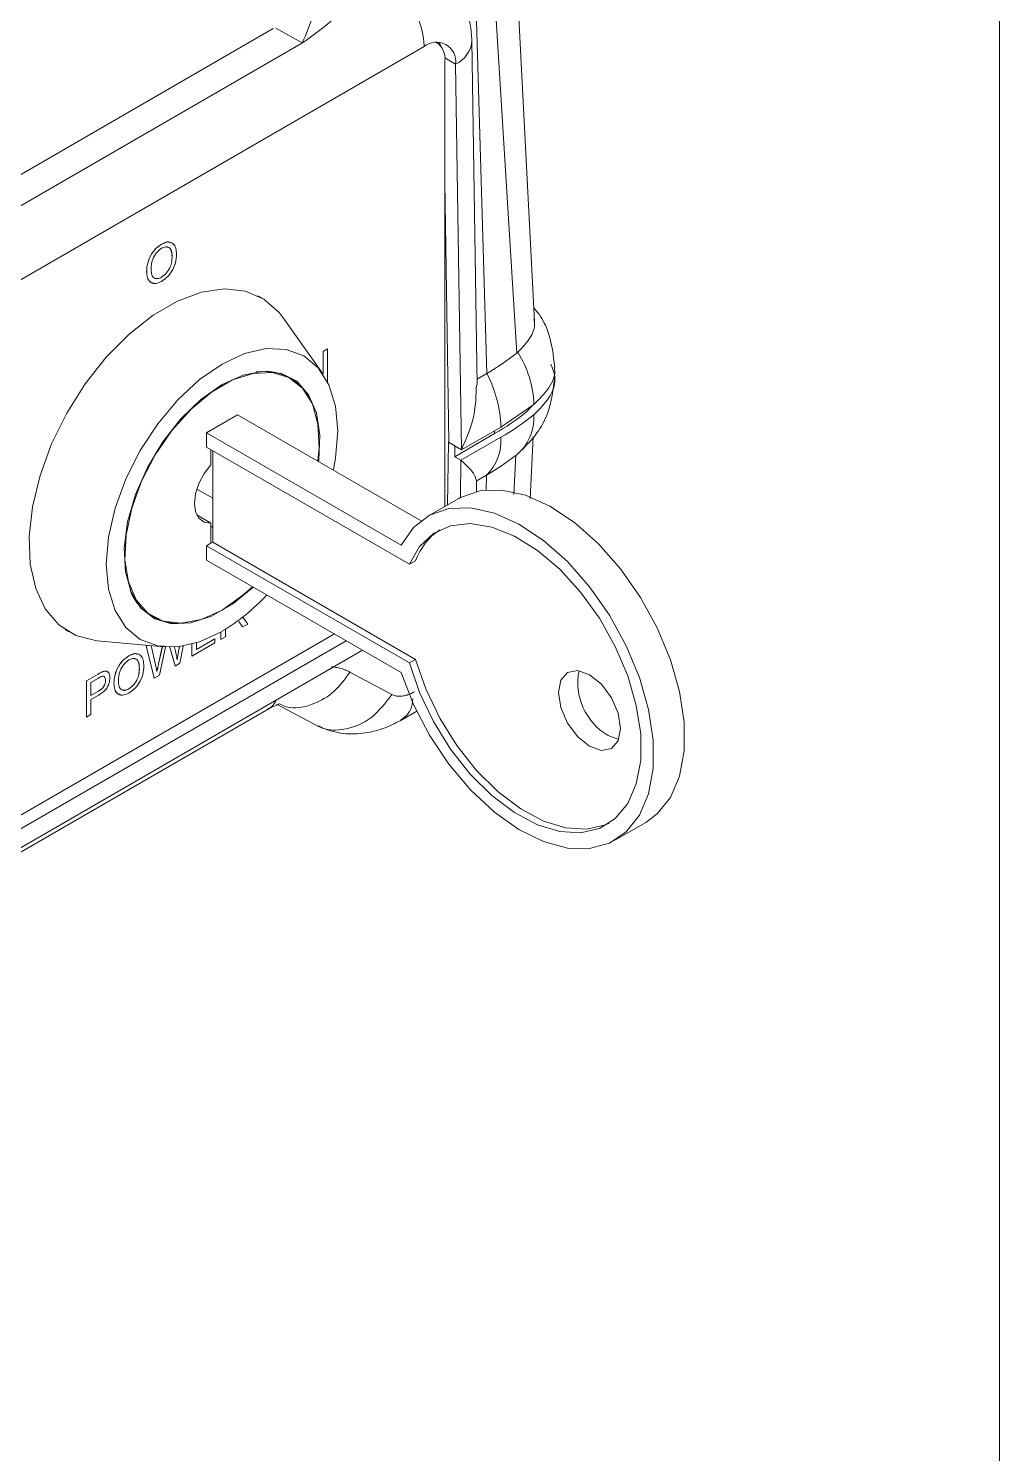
# Model space of a CAD drawing. Header units: inches. Extents: x 0.2 to 38.3, y 0.1 to 29.6.
# Drawn here: x 36.125 to 38.306, y 15.483 to 18.682 of the extents above; entities that cross this region are included whole.
import ezdxf

# ---------------------------------------------------------------- set-up
doc = ezdxf.new("R2010")
doc.units = ezdxf.units.IN
doc.header["$LTSCALE"] = 3.5
doc.header["$MEASUREMENT"] = 0

msp = doc.modelspace()

# ---------------------------------------------------------------- linework, layer by layer
at = {"color": 7, "linetype": 'Continuous', "lineweight": 0}
msp.add_line((38.3056, 0.1245), (38.3056, 29.5771), dxfattribs=at)
at = {"color": 7, "linetype": 'Continuous', "lineweight": 15}
for p, q in [((37.2615, 18.0242), (37.2166, 18.889)), ((37.2213, 17.9531), (37.1691, 18.8013)), ((37.1544, 17.9078), (37.1286, 18.7755)), ((36.6741, 18.6821), (31.8456, 15.8947)), ((36.7398, 18.6501), (36.6803, 18.6828)), ((37.1325, 17.8814), (37.1207, 18.6549)), ((31.6304, 15.5339), (37.0134, 18.6414)), ((36.7404, 18.6497), (31.7835, 15.7882)), ((36.7404, 18.6497), (36.7398, 18.6501)), ((37.0601, 17.6091), (37.0601, 18.6093)), ((37.0841, 18.602), (37.0973, 17.7361)), ((37.069, 17.7541), (37.0601, 18.3369)), ((36.4238, 18.198), (36.4238, 18.1981)), ((36.4474, 18.1697), (36.4473, 18.1697)), ((36.3903, 18.1357), (36.3902, 18.1357)), ((36.4238, 18.1236), (36.4237, 18.1237)), ((36.6487, 18.0772), (36.6402, 18.0821)), ((36.7843, 17.9089), (36.6971, 18.0324)), ((36.7864, 17.9572), (36.7963, 17.963)), ((36.7864, 17.9572), (36.7964, 17.9629)), ((36.7864, 17.906), (36.7864, 17.9572)), ((36.7864, 17.9572), (36.7864, 17.9572)), ((36.7864, 17.9059), (36.7864, 17.9572)), ((36.7964, 17.9629), (36.7963, 17.963)), ((36.7964, 17.9629), (36.7964, 17.8888)), ((37.2238, 17.9552), (37.2213, 17.9531)), ((37.1323, 17.8951), (37.1544, 17.9078)), ((36.7635, 17.8365), (36.7629, 17.838)), ((37.1857, 17.7872), (37.2599, 17.8378)), ((37.2436, 17.8216), (37.256, 17.8352)), ((36.5247, 17.7744), (36.5943, 17.8145)), ((37.0064, 17.5766), (36.5943, 17.8145)), ((36.9618, 17.522), (36.5247, 17.7744)), ((36.5247, 17.7744), (36.5247, 17.7422)), ((37.082, 17.7207), (37.1716, 17.7725)), ((37.0961, 17.7126), (37.1857, 17.7643)), ((37.0973, 17.7361), (37.1857, 17.7872)), ((37.2513, 17.6258), (37.2586, 17.7651)), ((36.5247, 17.7422), (36.9803, 17.4792)), ((36.5344, 17.7024), (36.5344, 17.7366)), ((36.5386, 17.7342), (36.5386, 17.5287)), ((37.0661, 17.6125), (37.0682, 17.7536)), ((37.0682, 17.7536), (37.069, 17.7541)), ((37.0682, 17.7536), (37.0823, 17.7454)), ((37.0823, 17.7454), (37.082, 17.7207)), ((37.0823, 17.7454), (37.0832, 17.7459)), ((37.0832, 17.7443), (37.0973, 17.7361)), ((37.082, 17.7207), (37.0961, 17.7126)), ((37.0961, 17.7126), (37.0948, 17.6291)), ((37.1536, 17.6792), (37.1306, 17.6659)), ((37.1309, 17.6427), (37.1313, 17.6698)), ((36.5386, 17.6273), (36.5029, 17.6479)), ((37.0914, 17.6272), (37.0218, 17.587)), ((36.503, 17.5899), (36.5344, 17.5718)), ((36.5344, 17.5263), (36.5344, 17.5718)), ((36.5344, 17.5644), (36.5386, 17.5619)), ((36.5247, 17.5207), (36.5344, 17.5263)), ((36.5247, 17.5207), (36.5247, 17.4886)), ((36.9803, 17.2577), (36.5247, 17.5207)), ((36.5344, 17.5263), (36.5386, 17.5287)), ((36.9942, 17.2657), (36.5386, 17.5287)), ((36.5247, 17.4886), (36.9618, 17.2362)), ((36.9803, 17.4792), (36.9942, 17.4872)), ((36.4799, 17.3479), (36.4816, 17.3481)), ((36.6058, 17.3385), (36.5969, 17.3507)), ((36.597, 17.3507), (36.5969, 17.3507)), ((36.6058, 17.3385), (36.597, 17.3507)), ((36.6173, 17.3451), (36.6058, 17.3385)), ((36.6061, 17.3604), (36.6173, 17.3451)), ((31.6083, 14.3189), (36.8119, 17.3228)), ((36.2073, 17.3321), (36.2157, 17.3272)), ((36.5018, 17.2879), (36.5434, 17.312)), ((36.5018, 17.2879), (36.5435, 17.3119)), ((36.5435, 17.3119), (36.5434, 17.312)), ((36.5435, 17.3119), (36.5435, 17.3025)), ((36.557, 17.3104), (36.557, 17.3272)), ((36.5571, 17.3104), (36.557, 17.3104)), ((36.5571, 17.3104), (36.5571, 17.3272)), ((36.567, 17.3161), (36.5571, 17.3104)), ((36.567, 17.3331), (36.567, 17.3161)), ((36.6058, 17.3385), (36.6058, 17.3385)), ((31.5952, 14.2383), (36.8751, 17.2863)), ((36.8384, 17.3074), (31.6211, 14.2956)), ((36.2788, 17.3076), (36.4293, 17.2938)), ((36.3893, 17.2952), (36.3927, 17.2972)), ((36.4071, 17.2239), (36.3893, 17.2952)), ((36.3894, 17.2952), (36.3893, 17.2952)), ((36.3894, 17.2952), (36.3928, 17.2972)), ((36.4072, 17.2238), (36.3894, 17.2952)), ((36.4007, 17.2965), (36.4102, 17.2535)), ((36.417, 17.2555), (36.4254, 17.2942)), ((36.417, 17.2554), (36.4255, 17.2942)), ((36.4327, 17.2936), (36.419, 17.2306)), ((36.4539, 17.2509), (36.4423, 17.2932)), ((36.454, 17.2508), (36.4423, 17.2932)), ((36.4524, 17.2935), (36.4531, 17.2911)), ((36.4619, 17.2838), (36.4638, 17.2945)), ((36.462, 17.2837), (36.4619, 17.2838)), ((36.462, 17.2837), (36.4639, 17.2945)), ((36.4724, 17.2957), (36.4649, 17.2572)), ((36.4917, 17.2727), (36.4917, 17.2999)), ((36.5435, 17.3025), (36.4918, 17.2727)), ((36.4918, 17.2727), (36.4918, 17.2999)), ((36.5018, 17.3028), (36.5018, 17.2879)), ((36.3504, 17.2738), (36.3503, 17.2738)), ((36.3739, 17.2454), (36.3739, 17.2455)), ((36.417, 17.2554), (36.417, 17.2555)), ((36.454, 17.2508), (36.4539, 17.2509)), ((36.4649, 17.2572), (36.454, 17.2508)), ((36.4918, 17.2727), (36.4917, 17.2727)), ((36.9803, 17.2577), (36.9942, 17.2657)), ((36.2551, 17.2178), (36.2811, 17.2328)), ((36.2551, 17.1361), (36.2551, 17.2178)), ((36.2552, 17.2177), (36.2551, 17.2178)), ((36.2552, 17.2177), (36.2812, 17.2327)), ((36.2552, 17.1361), (36.2552, 17.2177)), ((36.282, 17.2238), (36.2652, 17.2141)), ((36.2652, 17.2141), (36.2652, 17.1848)), ((36.2812, 17.2327), (36.2811, 17.2328)), ((36.2916, 17.238), (36.2916, 17.2381)), ((36.2978, 17.2185), (36.2977, 17.2186)), ((36.4072, 17.2238), (36.4071, 17.2239)), ((36.419, 17.2306), (36.4072, 17.2238)), ((36.8468, 17.2372), (36.941, 17.1869)), ((36.2652, 17.1848), (36.2822, 17.1946)), ((36.2652, 17.1848), (36.2821, 17.1946)), ((36.2825, 17.1853), (36.2652, 17.1753)), ((36.2822, 17.1946), (36.2821, 17.1946)), ((36.3168, 17.2114), (36.3168, 17.2115)), ((36.3503, 17.1994), (36.3503, 17.1994)), ((31.8424, 14.3709), (36.6629, 17.1537)), ((36.2652, 17.1753), (36.2652, 17.1418)), ((36.6818, 17.165), (36.776, 17.1147)), ((36.9608, 17.1287), (36.9967, 17.1494)), ((36.2552, 17.1361), (36.2551, 17.1361)), ((36.2652, 17.1418), (36.2552, 17.1361)), ((37.4267, 17.0947), (37.4504, 17.0858)), ((37.4418, 16.8595), (37.5114, 16.8997))]:
    msp.add_line(p, q, dxfattribs=at)
at = {"color": 155, "linetype": 'Continuous', "lineweight": 15}
for p, q in [((37.0841, 18.602), (37.0599, 18.616)), ((37.1716, 17.779), (37.1716, 17.7725)), ((37.2197, 17.724), (37.2145, 17.6361)), ((37.1536, 17.6792), (37.1526, 17.6461))]:
    msp.add_line(p, q, dxfattribs=at)
at = {"color": 7, "linetype": 'Continuous', "lineweight": 15, "flags": 128}
for points in [[(37.0472, 18.651), (37.0501, 18.6458), (37.0525, 18.6397)], [(36.2788, 17.3076), (36.2752, 17.308), (36.2308, 17.3196), (36.1928, 17.3435), (36.1626, 17.379), (36.141, 17.4248), (36.1288, 17.4795), (36.1264, 17.5414), (36.1337, 17.6085), (36.1507, 17.6786), (36.1767, 17.7494), (36.2109, 17.8187), (36.2523, 17.8843), (36.2994, 17.944), (36.3508, 17.996), (36.4048, 18.0385), (36.4597, 18.0701), (36.5137, 18.09), (36.5651, 18.0974), (36.6122, 18.0921), (36.6535, 18.0742), (36.6877, 18.0444), (36.6971, 18.0324)], [(36.5595, 17.3286), (36.5088, 17.3051), (36.4601, 17.2941), (36.4151, 17.2958), (36.3758, 17.3104), (36.3434, 17.3372), (36.3194, 17.3753), (36.3046, 17.423), (36.2996, 17.4787), (36.3046, 17.5401), (36.3194, 17.6049), (36.3434, 17.6707), (36.3758, 17.7348), (36.4151, 17.7948), (36.4601, 17.8485), (36.5088, 17.8937), (36.5595, 17.9288), (36.6102, 17.9523), (36.6589, 17.9633), (36.7039, 17.9615), (36.7432, 17.9469), (36.7756, 17.9201), (36.7996, 17.8821), (36.8144, 17.8344), (36.8194, 17.7787), (36.8144, 17.7173), (36.8097, 17.6921)], [(36.5595, 17.3765), (36.5126, 17.3553), (36.4678, 17.3469), (36.4273, 17.3516), (36.3931, 17.3693), (36.3666, 17.3992), (36.3491, 17.4397), (36.3414, 17.4891), (36.344, 17.5451), (36.3566, 17.6049), (36.3787, 17.6659), (36.4093, 17.7251), (36.4469, 17.7798), (36.4898, 17.8274), (36.5359, 17.8658), (36.5831, 17.893), (36.6292, 17.9079), (36.6721, 17.9098), (36.7097, 17.8985), (36.7403, 17.8746), (36.7624, 17.8391), (36.775, 17.7939), (36.7776, 17.7409), (36.775, 17.7121)], [(36.5595, 17.8828), (36.6068, 17.9041), (36.6519, 17.9126), (36.6927, 17.9078), (36.7272, 17.89), (36.7539, 17.8599), (36.7715, 17.819), (36.7792, 17.7693), (36.7766, 17.7129), (36.7762, 17.7095)], [(36.6294, 17.4281), (36.5833, 17.3898), (36.5357, 17.3624), (36.4892, 17.3474), (36.4461, 17.3455), (36.4082, 17.3569), (36.3774, 17.381), (36.3551, 17.4166), (36.3424, 17.4622), (36.3398, 17.5156), (36.3475, 17.5743), (36.3651, 17.6355), (36.3918, 17.6964), (36.4264, 17.7541), (36.4671, 17.8059), (36.5122, 17.8495), (36.5595, 17.8828), (36.5595, 17.8828)], [(37.2315, 17.7345), (37.2313, 17.7343), (37.2229, 17.7265)], [(36.5344, 17.5718), (36.5194, 17.574), (36.5076, 17.5827), (36.5002, 17.597), (36.4976, 17.6158), (36.5002, 17.6376), (36.5076, 17.6605), (36.5194, 17.6827), (36.5344, 17.7024)], [(37.5114, 16.8997), (37.537, 16.9186), (37.5665, 16.9558), (37.5868, 17.0037), (37.5971, 17.0607), (37.5971, 17.1248), (37.5868, 17.1936), (37.5665, 17.265), (37.537, 17.3362), (37.4993, 17.4049), (37.4547, 17.4687), (37.4047, 17.5254), (37.3511, 17.5729), (37.2958, 17.6096), (37.2407, 17.6342), (37.1877, 17.6459), (37.1387, 17.6443), (37.0953, 17.6293), (37.0914, 17.6272)], [(36.9618, 17.2362), (36.9895, 17.1647), (37.0257, 17.0953), (37.0691, 17.0303), (37.1181, 16.9721), (37.1711, 16.9226), (37.2262, 16.8836), (37.2815, 16.8565), (37.3351, 16.8421), (37.3851, 16.841), (37.4297, 16.8533), (37.4674, 16.8785), (37.4969, 16.9156), (37.5172, 16.9636), (37.5275, 17.0205), (37.5275, 17.0846), (37.5172, 17.1535), (37.4969, 17.2248), (37.4674, 17.296), (37.4297, 17.3648), (37.3851, 17.4286), (37.3351, 17.4852), (37.2815, 17.5327), (37.2262, 17.5694), (37.1711, 17.594), (37.1181, 17.6057), (37.0691, 17.6041), (37.0257, 17.5892), (36.9895, 17.5615), (36.9618, 17.522)], [(36.9803, 17.4792), (37.0032, 17.5192), (37.0344, 17.5485), (37.0728, 17.5658), (37.1171, 17.5706), (37.1655, 17.5627), (37.2164, 17.5424), (37.2678, 17.5105), (37.318, 17.468), (37.3649, 17.4165), (37.407, 17.358), (37.4427, 17.2946), (37.4707, 17.2286), (37.4899, 17.1623), (37.4997, 17.0983), (37.4997, 17.0389), (37.4899, 16.9862), (37.4707, 16.9422), (37.4427, 16.9084), (37.407, 16.8862), (37.3649, 16.8763), (37.318, 16.8791), (37.2678, 16.8945), (37.2164, 16.9219), (37.1655, 16.9603), (37.1171, 17.0083), (37.0728, 17.0642), (37.0344, 17.126), (37.0032, 17.1912), (36.9803, 17.2577)], [(36.6281, 17.4289), (36.6064, 17.4095), (36.5595, 17.3765)], [(37.4289, 16.8978), (37.4209, 16.8942), (37.3788, 16.8843), (37.3319, 16.8871), (37.2818, 16.9025), (37.2303, 16.9299), (37.1795, 16.9683), (37.131, 17.0164), (37.0868, 17.0723), (37.0483, 17.134), (37.0171, 17.1993), (36.9942, 17.2657)], [(37.3849, 17.0706), (37.4116, 17.0613), (37.4341, 17.0657), (37.4492, 17.0831), (37.4545, 17.1108), (37.4492, 17.1446), (37.4341, 17.1794), (37.4116, 17.2098), (37.3849, 17.2313), (37.3583, 17.2406), (37.3357, 17.2362), (37.3206, 17.2188), (37.3153, 17.1911), (37.3206, 17.1573), (37.3357, 17.1225), (37.3583, 17.0921), (37.3849, 17.0706)]]:
    msp.add_lwpolyline(points, dxfattribs=at)
at = {"color": 7, "linetype": 'Continuous', "lineweight": 15}
for centre, radius, start, end in [((36.8224, 18.633), 0.1912, 2.5197, 58.4293), ((37.041, 18.6079), 0.0435, 352.2847, 129.4367), ((37.0165, 18.6144), 0.0439, 353.3435, 55.344), ((36.8873, 18.3738), 0.5371, 299.819, 308.4481), ((37.0277, 17.8306), 0.2323, 1.7781, 32.4369), ((36.655, 17.7974), 0.1153, 20.6667, 99.3388), ((36.9077, 17.7793), 0.2781, 1.6179, 27.5158), ((36.8961, 18.2535), 0.5543, 299.8028, 308.8269), ((36.902, 18.2597), 0.5709, 299.8028, 308.8272), ((37.0782, 17.7563), 0.1078, 314.3732, 4.2637), ((36.8865, 18.1451), 0.537, 299.8235, 308.3525), ((37.1298, 17.4372), 0.1445, 124.1972, 159.7399), ((36.4612, 17.4617), 0.1154, 200.7011, 279.3044), ((36.3201, 17.7271), 0.4648, 300.9989, 317.0409), ((37.4962, 17.2134), 0.1376, 168.7925, 239.6386)]:
    msp.add_arc(centre, radius, start, end, dxfattribs=at)
at = {"color": 155, "linetype": 'Continuous', "lineweight": 15}
for centre, radius, start, end in [((37.0573, 18.6597), 0.0636, 294.9358, 355.7553), ((37.1467, 17.8097), 0.1134, 318.4703, 2.6617)]:
    msp.add_arc(centre, radius, start, end, dxfattribs=at)
at = {"color": 7, "linetype": 'Continuous', "lineweight": 15}
for points, knots in [([(36.7205, 18.8827), (36.7327, 18.8684), (36.757, 18.8397), (36.7712, 18.779), (36.7676, 18.7127), (36.749, 18.6709), (36.7398, 18.6501)], [0, 0, 0, 0, 0.25, 0.499999, 0.75, 1, 1, 1, 1]), ([(36.9098, 18.7886), (36.8961, 18.7796), (36.8576, 18.7544), (36.8131, 18.7023), (36.7646, 18.6673), (36.7404, 18.6497)], [0, 0, 0, 0, 0.218256, 0.609138, 1, 1, 1, 1]), ([(37.1207, 18.6549), (37.1199, 18.667), (37.1181, 18.6936), (37.1075, 18.7291), (37.0937, 18.7493), (37.0882, 18.7574)], [0, 0, 0, 0, 0.331372, 0.731471, 1, 1, 1, 1]), ([(36.3902, 18.1357), (36.3905, 18.142), (36.3912, 18.1547), (36.3995, 18.1743), (36.4113, 18.1897), (36.4196, 18.1953), (36.4238, 18.1981)], [0, 0, 0, 0, 0.28057, 0.559574, 0.779558, 1, 1, 1, 1]), ([(36.3903, 18.1357), (36.3906, 18.142), (36.3913, 18.1546), (36.3996, 18.1742), (36.4114, 18.1896), (36.4197, 18.1952), (36.4238, 18.198)], [0, 0, 0, 0, 0.28057, 0.559574, 0.779558, 1, 1, 1, 1]), ([(36.4239, 18.1886), (36.4199, 18.1857), (36.412, 18.1799), (36.4011, 18.1613), (36.4006, 18.1489), (36.4002, 18.1413)], [0, 0, 0, 0, 0.2801283, 0.5596522, 1, 1, 1, 1]), ([(36.4238, 18.1981), (36.4292, 18.2008), (36.4366, 18.2046), (36.4418, 18.2019), (36.4432, 18.2012)], [0, 0, 0, 0, 0.732509, 1, 1, 1, 1]), ([(36.4238, 18.198), (36.4291, 18.2003), (36.4395, 18.2049), (36.4509, 18.2), (36.4565, 18.189), (36.4571, 18.1799), (36.4573, 18.1753)], [0, 0, 0, 0, 0.279564, 0.558583, 0.779087, 1, 1, 1, 1]), ([(36.4573, 18.1753), (36.4569, 18.1691), (36.456, 18.1566), (36.4478, 18.1374), (36.436, 18.1226), (36.4279, 18.117), (36.4238, 18.1142)], [0, 0, 0, 0, 0.280353, 0.559503, 0.779635, 1, 1, 1, 1]), ([(36.4474, 18.1697), (36.4471, 18.174), (36.4467, 18.1826), (36.4414, 18.1908), (36.433, 18.1928), (36.4269, 18.19), (36.4239, 18.1886)], [0, 0, 0, 0, 0.280797, 0.560068, 0.779985, 1, 1, 1, 1]), ([(36.4473, 18.1697), (36.447, 18.174), (36.4465, 18.1824), (36.4421, 18.1905), (36.4373, 18.191), (36.4358, 18.1912)], [0, 0, 0, 0, 0.407781, 0.813345, 1, 1, 1, 1]), ([(36.4002, 18.1413), (36.4005, 18.1371), (36.401, 18.1286), (36.4067, 18.1213), (36.4149, 18.1195), (36.4208, 18.1223), (36.4238, 18.1236)], [0, 0, 0, 0, 0.280656, 0.559886, 0.779848, 1, 1, 1, 1]), ([(36.4237, 18.1237), (36.4276, 18.1265), (36.4353, 18.1321), (36.4434, 18.1461), (36.4469, 18.159), (36.4472, 18.1661), (36.4473, 18.1697)], [0, 0, 0, 0, 0.279102, 0.558192, 0.778807, 1, 1, 1, 1]), ([(36.4238, 18.1236), (36.4276, 18.1264), (36.4354, 18.1321), (36.4434, 18.1461), (36.447, 18.1589), (36.4472, 18.1661), (36.4474, 18.1697)], [0, 0, 0, 0, 0.279102, 0.558192, 0.778807, 1, 1, 1, 1]), ([(36.4046, 18.111), (36.402, 18.1116), (36.396, 18.1129), (36.3913, 18.1226), (36.3906, 18.1314), (36.3902, 18.1357)], [0, 0, 0, 0, 0.285491, 0.642628, 1, 1, 1, 1]), ([(36.4238, 18.1142), (36.4187, 18.112), (36.4085, 18.1074), (36.3972, 18.1121), (36.3913, 18.1224), (36.3906, 18.1313), (36.3903, 18.1357)], [0, 0, 0, 0, 0.279599, 0.558766, 0.77931, 1, 1, 1, 1]), ([(36.4116, 18.1211), (36.4127, 18.1208), (36.4162, 18.1198), (36.4207, 18.1221), (36.4237, 18.1237)], [0, 0, 0, 0, 0.3154652, 1, 1, 1, 1]), ([(37.3066, 17.9221), (37.3036, 17.9484), (37.299, 17.9897), (37.2777, 18.0336), (37.2639, 18.05), (37.2599, 18.0547)], [0, 0, 0, 0, 0.556826, 0.873872, 1, 1, 1, 1]), ([(37.2238, 17.9552), (37.2338, 17.9659), (37.2534, 17.9867), (37.2635, 18.013), (37.2603, 18.0267), (37.2598, 18.0292)], [0, 0, 0, 0, 0.460874, 0.901675, 1, 1, 1, 1]), ([(37.2599, 17.8149), (37.2723, 17.8273), (37.2989, 17.8537), (37.3118, 17.8944), (37.3016, 17.9193), (37.2979, 17.9283)], [0, 0, 0, 0, 0.358398, 0.768363, 1, 1, 1, 1]), ([(37.2599, 17.8378), (37.2721, 17.8501), (37.2964, 17.8746), (37.3093, 17.905), (37.3059, 17.9206), (37.3055, 17.9221)], [0, 0, 0, 0, 0.474168, 0.948758, 1, 1, 1, 1]), ([(37.2299, 17.7331), (37.2428, 17.7462), (37.2676, 17.7713), (37.2982, 17.8274), (37.3033, 17.8716), (37.3066, 17.8995)], [0, 0, 0, 0, 0.287157, 0.550303, 1, 1, 1, 1]), ([(37.0973, 17.7361), (37.1083, 17.7616), (37.1285, 17.8083), (37.1301, 17.8586), (37.1308, 17.8815)], [0, 0, 0, 0, 0.545269, 1, 1, 1, 1]), ([(37.0961, 17.7126), (37.0962, 17.7125), (37.1085, 17.7012), (37.1271, 17.6834), (37.1285, 17.674), (37.1291, 17.67)], [0, 0, 0, 0, 0.0038026, 0.5800169, 1, 1, 1, 1]), ([(36.3503, 17.2738), (36.3558, 17.2766), (36.3632, 17.2804), (36.3683, 17.2777), (36.3697, 17.277)], [0, 0, 0, 0, 0.732515, 1, 1, 1, 1]), ([(36.3504, 17.2738), (36.3556, 17.2761), (36.366, 17.2806), (36.3775, 17.2757), (36.3831, 17.2647), (36.3836, 17.2556), (36.3839, 17.2511)], [0, 0, 0, 0, 0.279565, 0.558583, 0.779087, 1, 1, 1, 1]), ([(36.4531, 17.2911), (36.4543, 17.2863), (36.4564, 17.2778), (36.458, 17.2689), (36.4587, 17.265)], [0, 0, 0, 0, 0.5599973, 1, 1, 1, 1]), ([(36.4586, 17.265), (36.4593, 17.2685), (36.4604, 17.2748), (36.4614, 17.281), (36.4619, 17.2838)], [0, 0, 0, 0, 0.559999, 1, 1, 1, 1]), ([(36.4587, 17.265), (36.4593, 17.2685), (36.4604, 17.2747), (36.4615, 17.281), (36.462, 17.2837)], [0, 0, 0, 0, 0.559999, 1, 1, 1, 1]), ([(36.3168, 17.2115), (36.3171, 17.2178), (36.3178, 17.2304), (36.3261, 17.25), (36.3379, 17.2654), (36.3462, 17.271), (36.3503, 17.2738)], [0, 0, 0, 0, 0.28057, 0.559574, 0.779558, 1, 1, 1, 1]), ([(36.3168, 17.2114), (36.3172, 17.2177), (36.3179, 17.2304), (36.3261, 17.25), (36.3379, 17.2654), (36.3463, 17.271), (36.3504, 17.2738)], [0, 0, 0, 0, 0.28057, 0.559574, 0.779558, 1, 1, 1, 1]), ([(36.3505, 17.2644), (36.3465, 17.2615), (36.3386, 17.2557), (36.3277, 17.237), (36.3271, 17.2246), (36.3268, 17.217)], [0, 0, 0, 0, 0.280129, 0.559653, 1, 1, 1, 1]), ([(36.3503, 17.1994), (36.3541, 17.2022), (36.3619, 17.2079), (36.3699, 17.2218), (36.3735, 17.2347), (36.3737, 17.2419), (36.3739, 17.2455)], [0, 0, 0, 0, 0.2790977, 0.5581917, 0.7788067, 1, 1, 1, 1]), ([(36.3503, 17.1994), (36.3542, 17.2022), (36.362, 17.2078), (36.37, 17.2218), (36.3735, 17.2347), (36.3738, 17.2418), (36.3739, 17.2454)], [0, 0, 0, 0, 0.2790977, 0.5581917, 0.7788067, 1, 1, 1, 1]), ([(36.3839, 17.2511), (36.3835, 17.2449), (36.3826, 17.2324), (36.3743, 17.2131), (36.3626, 17.1984), (36.3544, 17.1928), (36.3504, 17.19)], [0, 0, 0, 0, 0.280353, 0.559503, 0.779635, 1, 1, 1, 1]), ([(36.3739, 17.2454), (36.3737, 17.2497), (36.3732, 17.2583), (36.3679, 17.2665), (36.3596, 17.2685), (36.3535, 17.2658), (36.3505, 17.2644)], [0, 0, 0, 0, 0.280796, 0.560068, 0.779985, 1, 1, 1, 1]), ([(36.3739, 17.2455), (36.3736, 17.2497), (36.3731, 17.2582), (36.3687, 17.2662), (36.3639, 17.2667), (36.3624, 17.2669)], [0, 0, 0, 0, 0.407779, 0.813345, 1, 1, 1, 1]), ([(36.4102, 17.2535), (36.4108, 17.2508), (36.4118, 17.2459), (36.4129, 17.241), (36.4134, 17.2388)], [0, 0, 0, 0, 0.56, 1, 1, 1, 1]), ([(36.4133, 17.2389), (36.414, 17.242), (36.4152, 17.2475), (36.4164, 17.253), (36.417, 17.2555)], [0, 0, 0, 0, 0.560003, 1, 1, 1, 1]), ([(36.4134, 17.2388), (36.4141, 17.2419), (36.4153, 17.2475), (36.4165, 17.253), (36.417, 17.2554)], [0, 0, 0, 0, 0.560003, 1, 1, 1, 1]), ([(36.8055, 17.2489), (36.8076, 17.2487), (36.8119, 17.2483), (36.8182, 17.2472), (36.8242, 17.2459), (36.8301, 17.2442), (36.8359, 17.2422), (36.8414, 17.2399), (36.845, 17.2381), (36.8468, 17.2372)], [0, 0, 0, 0, 0.143669, 0.286785, 0.429517, 0.572033, 0.714505, 0.857104, 1, 1, 1, 1]), ([(36.2811, 17.2328), (36.2831, 17.2339), (36.2866, 17.2359), (36.29, 17.2374), (36.2916, 17.2381)], [0, 0, 0, 0, 0.560087, 1, 1, 1, 1]), ([(36.2812, 17.2327), (36.2831, 17.2339), (36.2866, 17.2359), (36.2901, 17.2374), (36.2916, 17.238)], [0, 0, 0, 0, 0.560087, 1, 1, 1, 1]), ([(36.2902, 17.2278), (36.2887, 17.2272), (36.286, 17.2261), (36.2832, 17.2245), (36.282, 17.2238)], [0, 0, 0, 0, 0.559599, 1, 1, 1, 1]), ([(36.2821, 17.1946), (36.2843, 17.196), (36.2886, 17.1986), (36.2944, 17.205), (36.2974, 17.2125), (36.2976, 17.2165), (36.2977, 17.2186)], [0, 0, 0, 0, 0.281401, 0.559753, 0.779356, 1, 1, 1, 1]), ([(36.2822, 17.1946), (36.2844, 17.1959), (36.2887, 17.1986), (36.2945, 17.2049), (36.2974, 17.2124), (36.2977, 17.2165), (36.2978, 17.2185)], [0, 0, 0, 0, 0.281401, 0.559753, 0.779356, 1, 1, 1, 1]), ([(36.3078, 17.2246), (36.3074, 17.2203), (36.3066, 17.2117), (36.2976, 17.1947), (36.2882, 17.1889), (36.2825, 17.1853)], [0, 0, 0, 0, 0.280752, 0.55971, 1, 1, 1, 1]), ([(36.2978, 17.2185), (36.2977, 17.2201), (36.2975, 17.2233), (36.2958, 17.2264), (36.2933, 17.2281), (36.2912, 17.2279), (36.2902, 17.2278)], [0, 0, 0, 0, 0.280263, 0.560081, 0.780149, 1, 1, 1, 1]), ([(36.2916, 17.2381), (36.2942, 17.2389), (36.2988, 17.2404), (36.3019, 17.238), (36.3032, 17.237)], [0, 0, 0, 0, 0.567011, 1, 1, 1, 1]), ([(36.2916, 17.238), (36.2942, 17.2388), (36.2993, 17.2403), (36.3046, 17.237), (36.3073, 17.2315), (36.3076, 17.2269), (36.3078, 17.2246)], [0, 0, 0, 0, 0.28001, 0.558909, 0.779395, 1, 1, 1, 1]), ([(36.2977, 17.2186), (36.2976, 17.2201), (36.2974, 17.2232), (36.2962, 17.226), (36.2951, 17.2267), (36.2949, 17.2268)], [0, 0, 0, 0, 0.461195, 0.921658, 1, 1, 1, 1]), ([(36.3268, 17.217), (36.327, 17.2128), (36.3275, 17.2044), (36.3332, 17.197), (36.3414, 17.1952), (36.3474, 17.198), (36.3503, 17.1994)], [0, 0, 0, 0, 0.280656, 0.559886, 0.779848, 1, 1, 1, 1]), ([(36.3312, 17.1868), (36.3285, 17.1874), (36.3226, 17.1887), (36.3179, 17.1984), (36.3171, 17.2071), (36.3168, 17.2115)], [0, 0, 0, 0, 0.285491, 0.642628, 1, 1, 1, 1]), ([(36.3504, 17.19), (36.3453, 17.1877), (36.3351, 17.1832), (36.3237, 17.1878), (36.3179, 17.1982), (36.3172, 17.207), (36.3168, 17.2114)], [0, 0, 0, 0, 0.2796022, 0.5587662, 0.7793104, 1, 1, 1, 1]), ([(36.3382, 17.1969), (36.3393, 17.1965), (36.3428, 17.1955), (36.3472, 17.1978), (36.3503, 17.1994)], [0, 0, 0, 0, 0.315466, 1, 1, 1, 1]), ([(36.941, 17.1869), (36.9421, 17.1863), (36.9443, 17.1852), (36.948, 17.184), (36.9517, 17.1832), (36.9557, 17.1828), (36.9599, 17.1828), (36.9656, 17.1832), (36.973, 17.1848), (36.9823, 17.188), (36.9887, 17.1914), (36.9918, 17.1931)], [0, 0, 0, 0, 0.083678, 0.166749, 0.249559, 0.332458, 0.415793, 0.499908, 0.666657, 0.832446, 1, 1, 1, 1]), ([(36.6628, 17.1537), (36.6685, 17.1567), (36.6797, 17.1627), (36.6884, 17.1647), (36.6862, 17.1646), (36.6854, 17.1646)], [0, 0, 0, 0, 0.3931891, 0.7779479, 1, 1, 1, 1]), ([(36.776, 17.1147), (36.7923, 17.1088), (36.8239, 17.0974), (36.8737, 17.0978), (36.9199, 17.1079), (36.9476, 17.1219), (36.9608, 17.1287)], [0, 0, 0, 0, 0.277916, 0.538388, 0.778237, 1, 1, 1, 1])]:
    msp.add_open_spline(points, degree=3, knots=knots, dxfattribs=at)
msp.add_open_spline([(37.2197, 17.724), (37.2208, 17.7248), (37.2218, 17.7257), (37.2229, 17.7265)], degree=3, dxfattribs=at)
at = {"color": 155, "linetype": 'Continuous', "lineweight": 15}
for points, knots in [([(36.6873, 17.1669), (36.6926, 17.164), (36.7155, 17.1515), (36.7625, 17.162), (36.8135, 17.1909), (36.8357, 17.2218), (36.8468, 17.2372)], [0, 0, 0, 0, 0.1061422, 0.4529659, 0.7264798, 1, 1, 1, 1]), ([(36.941, 17.1869), (36.9263, 17.1676), (36.8971, 17.129), (36.8381, 17.1068), (36.796, 17.105), (36.7797, 17.1146), (36.7769, 17.1162)], [0, 0, 0, 0, 0.338576, 0.6771439, 0.9441438, 1, 1, 1, 1]), ([(36.6812, 17.1744), (36.6784, 17.1689), (36.6738, 17.1598), (36.6654, 17.1564), (36.662, 17.1551)], [0, 0, 0, 0, 0.6065665, 1, 1, 1, 1]), ([(36.9883, 17.1774), (36.987, 17.1686), (36.9837, 17.146), (36.9693, 17.1355), (36.9605, 17.1291)], [0, 0, 0, 0, 0.389153, 1, 1, 1, 1])]:
    msp.add_open_spline(points, degree=3, knots=knots, dxfattribs=at)

doc.saveas('drawing.dxf')
